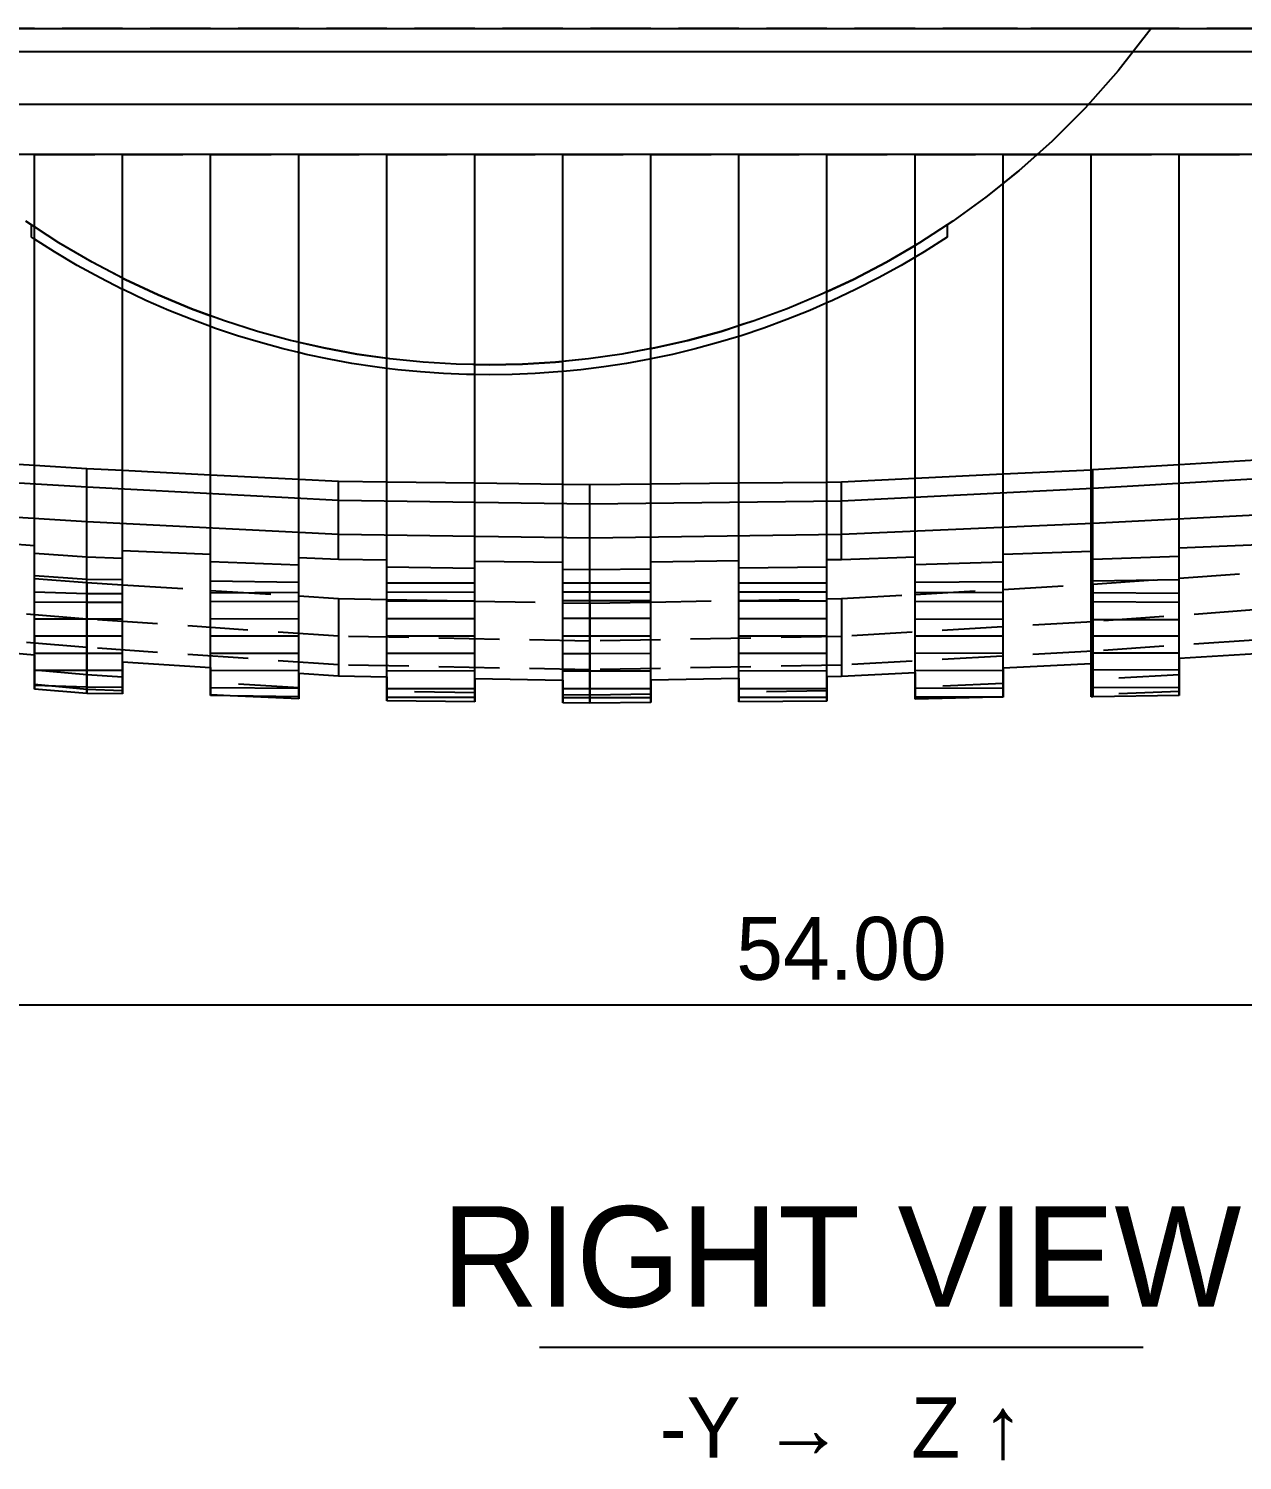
# Model space of a CAD drawing. Header units: millimetres. Extents: x 5 to 601, y 5 to 415.
# Drawn here: x 205.8 to 254, y 77.5 to 134.4 of the extents above; entities that cross this region are included whole.
import ezdxf
from ezdxf.enums import TextEntityAlignment as Align

# ---------------------------------------------------------------- set-up
doc = ezdxf.new("R2010")
doc.units = ezdxf.units.MM
doc.linetypes.add('HIDDEN', pattern=[3.6, 2.4, -1.2])
for name, color, linetype in [('DIM', 3, 'CONTINUOUS'), ('HIDDEN', 8, 'HIDDEN'), ('TEXT', 3, 'CONTINUOUS'), ('VISIBLE', 7, 'CONTINUOUS')]:
    doc.layers.add(name, color=color, linetype=linetype)

msp = doc.modelspace()

# ---------------------------------------------------------------- linework, layer by layer
at = {"layer": 'DIM'}
msp.add_line((184.085, 95.595), (292.085, 95.595), dxfattribs=at)
at = {"layer": 'HIDDEN'}
for p, q in [((206.009, 134.405), (202.509, 134.405)), ((206.009, 134.405), (202.509, 134.405)), ((206.009, 134.405), (202.509, 134.405)), ((206.009, 134.405), (202.509, 134.405)), ((209.509, 134.405), (206.009, 134.405)), ((209.509, 134.405), (206.009, 134.405)), ((209.509, 134.405), (206.009, 134.405)), ((209.509, 134.405), (206.009, 134.405)), ((213.009, 134.405), (209.509, 134.405)), ((213.009, 134.405), (209.509, 134.405)), ((213.009, 134.405), (209.509, 134.405)), ((213.009, 134.405), (209.509, 134.405)), ((216.509, 134.405), (213.009, 134.405)), ((216.509, 134.405), (213.009, 134.405)), ((216.509, 134.405), (213.009, 134.405)), ((216.509, 134.405), (213.009, 134.405)), ((220.009, 134.405), (216.509, 134.405)), ((220.009, 134.405), (216.509, 134.405)), ((220.009, 134.405), (216.509, 134.405)), ((220.009, 134.405), (216.509, 134.405)), ((223.509, 134.405), (220.009, 134.405)), ((223.509, 134.405), (220.009, 134.405)), ((223.509, 134.405), (220.009, 134.405)), ((223.509, 134.405), (220.009, 134.405)), ((227.009, 134.405), (223.509, 134.405)), ((227.009, 134.405), (223.509, 134.405)), ((227.009, 134.405), (223.509, 134.405)), ((227.009, 134.405), (223.509, 134.405)), ((230.509, 134.405), (227.009, 134.405)), ((230.509, 134.405), (227.009, 134.405)), ((230.509, 134.405), (227.009, 134.405)), ((230.509, 134.405), (227.009, 134.405)), ((234.009, 134.405), (230.509, 134.405)), ((234.009, 134.405), (230.509, 134.405)), ((234.009, 134.405), (230.509, 134.405)), ((234.009, 134.405), (230.509, 134.405)), ((237.509, 134.405), (234.009, 134.405)), ((237.509, 134.405), (234.009, 134.405)), ((237.509, 134.405), (234.009, 134.405)), ((237.509, 134.405), (234.009, 134.405)), ((241.009, 134.405), (237.509, 134.405)), ((241.009, 134.405), (237.509, 134.405)), ((241.009, 134.405), (237.509, 134.405)), ((241.009, 134.405), (237.509, 134.405)), ((244.509, 134.405), (241.009, 134.405)), ((244.509, 134.405), (241.009, 134.405)), ((244.509, 134.405), (241.009, 134.405)), ((244.509, 134.405), (241.009, 134.405)), ((245.085, 134.405), (244.509, 134.405)), ((245.085, 134.405), (244.509, 134.405)), ((245.085, 134.405), (244.509, 134.405)), ((245.085, 134.405), (244.509, 134.405)), ((248.009, 134.405), (245.085, 134.405)), ((248.009, 134.405), (245.085, 134.405)), ((248.009, 134.405), (245.085, 134.405)), ((248.009, 134.405), (245.085, 134.405)), ((251.509, 134.405), (248.009, 134.405)), ((250.403311, 134.405), (248.009, 134.405)), ((251.509, 134.405), (248.009, 134.405)), ((250.403311, 134.405), (248.009, 134.405)), ((250.403311, 134.405), (249.089, 132.725065)), ((250.403311, 134.405), (249.089, 132.725065)), ((251.509, 134.405), (250.403311, 134.405)), ((251.509, 134.405), (250.403311, 134.405)), ((251.509, 134.405), (250.403311, 134.405)), ((251.509, 134.405), (250.403311, 134.405)), ((255.009, 134.405), (251.509, 134.405)), ((255.009, 134.405), (251.509, 134.405)), ((255.009, 134.405), (251.509, 134.405)), ((255.009, 134.405), (251.509, 134.405)), ((255.009, 134.405), (251.509, 134.405)), ((255.009, 134.405), (251.509, 134.405)), ((249.089, 132.725065), (247.773, 131.245709)), ((249.089, 132.725065), (247.773, 131.245709)), ((247.773, 131.245709), (246.457, 129.931112)), ((247.773, 131.245709), (246.457, 129.931112)), ((246.457, 129.931112), (245.141, 128.755154)), ((246.457, 129.931112), (245.141, 128.755154)), ((202.509, 129.405), (206.009, 129.405)), ((202.509, 129.405), (206.009, 129.405)), ((206.009, 129.405), (209.509, 129.405)), ((206.009, 129.405), (209.509, 129.405)), ((206.009, 112.553063), (206.009, 129.405)), ((209.509, 129.405), (213.009, 129.405)), ((209.509, 129.405), (213.009, 129.405)), ((209.509, 112.294145), (209.509, 129.405)), ((213.009, 129.405), (216.509, 129.405)), ((213.009, 129.405), (216.509, 129.405)), ((213.009, 112.073785), (213.009, 129.405)), ((216.509, 129.405), (220.009, 129.405)), ((216.509, 129.405), (220.009, 129.405)), ((216.509, 111.853425), (216.509, 129.405)), ((220.009, 129.405), (223.509, 129.405)), ((220.009, 129.405), (223.509, 129.405)), ((220.009, 111.717529), (220.009, 129.405)), ((223.509, 129.405), (227.009, 129.405)), ((223.509, 129.405), (227.009, 129.405)), ((223.509, 111.650819), (223.509, 129.405)), ((227.009, 129.405), (230.509, 129.405)), ((227.009, 129.405), (230.509, 129.405)), ((227.009, 111.584109), (227.009, 129.405)), ((230.509, 129.405), (234.009, 129.405)), ((230.509, 129.405), (234.009, 129.405)), ((230.509, 111.608735), (230.509, 129.405)), ((234.009, 129.405), (237.509, 129.405)), ((234.009, 129.405), (237.509, 129.405)), ((234.009, 111.673905), (234.009, 129.405)), ((237.509, 129.405), (241.009, 129.405)), ((237.509, 129.405), (241.009, 129.405)), ((237.509, 111.739075), (237.509, 129.405)), ((241.009, 129.405), (244.509, 129.405)), ((241.009, 129.405), (244.509, 129.405)), ((241.009, 111.915298), (241.009, 129.405)), ((244.509, 129.405), (245.085, 129.405)), ((244.509, 129.405), (245.085, 129.405)), ((244.509, 112.113398), (244.509, 129.405)), ((245.085, 129.405), (248.009, 129.405)), ((245.085, 129.405), (248.009, 129.405)), ((245.141, 128.755154), (245.868234, 129.405)), ((245.141, 128.755154), (245.868234, 129.405)), ((245.868234, 129.405), (248.009, 129.405)), ((245.868234, 129.405), (248.009, 129.405)), ((248.009, 129.405), (251.509, 129.405)), ((248.009, 129.405), (251.509, 129.405)), ((248.009, 112.311498), (248.009, 129.405)), ((248.009, 113.63568), (248.009, 129.405)), ((248.009, 111.613243), (248.009, 129.405)), ((251.509, 129.405), (255.009, 129.405)), ((251.509, 129.405), (255.009, 129.405)), ((251.509, 112.562602), (251.509, 129.405)), ((251.509, 129.405), (255.009, 129.405)), ((251.509, 109.382115), (251.509, 129.405)), ((251.509, 113.771143), (251.509, 129.405)), ((251.509, 129.405), (255.009, 129.405)), ((245.141, 128.755154), (243.825, 127.698976)), ((245.141, 128.755154), (243.825, 127.698976)), ((244.509, 128.247932), (245.141, 128.755154)), ((244.509, 128.247932), (245.141, 128.755154)), ((244.509, 108.991508), (244.509, 128.247932)), ((244.509, 113.51962), (244.509, 128.247932)), ((243.825, 127.698976), (242.509, 126.748461)), ((243.825, 127.698976), (242.509, 126.748461)), ((206.977, 125.892751), (205.661, 126.748461)), ((205.661, 126.748461), (205.885, 126.602808)), ((205.661, 126.748461), (205.885, 126.602808)), ((206.977, 125.892751), (205.661, 126.748461)), ((205.885, 126.115559), (205.885, 126.602808)), ((205.885, 126.115559), (205.885, 126.602808)), ((205.885, 126.602808), (206.009, 126.522179)), ((205.885, 126.602808), (206.009, 126.522179)), ((206.977, 125.892751), (206.009, 126.522179)), ((206.009, 126.036459), (206.009, 126.522179)), ((206.977, 125.892751), (206.009, 126.522179)), ((206.009, 126.036459), (206.009, 126.522179)), ((242.509, 126.748461), (241.193, 125.892751)), ((242.509, 126.748461), (241.193, 125.892751)), ((242.285, 126.602808), (241.193, 125.892751)), ((242.285, 126.602808), (241.193, 125.892751)), ((242.285, 126.602808), (242.285, 126.115559)), ((242.285, 126.602808), (242.285, 126.115559)), ((206.009, 126.036459), (205.885, 126.115559)), ((206.009, 126.036459), (205.885, 126.115559)), ((206.009, 113.862534), (206.009, 126.036459)), ((206.009, 110.933076), (206.009, 126.036459)), ((206.795, 125.535067), (206.009, 126.036459)), ((206.795, 125.535067), (206.009, 126.036459)), ((208.293, 125.12331), (206.977, 125.892751)), ((208.293, 125.12331), (206.977, 125.892751)), ((208.293, 125.12331), (206.977, 125.892751)), ((208.293, 125.12331), (206.977, 125.892751)), ((241.193, 125.892751), (239.877, 125.12331)), ((241.193, 125.892751), (239.877, 125.12331)), ((239.877, 125.12331), (241.009, 125.785169)), ((239.877, 125.12331), (241.009, 125.785169)), ((241.193, 125.892751), (241.009, 125.785169)), ((241.193, 125.892751), (241.009, 125.785169)), ((241.009, 125.31794), (241.009, 125.785169)), ((241.009, 125.31794), (241.009, 125.785169)), ((242.285, 126.115559), (241.375, 125.535067)), ((242.285, 126.115559), (241.375, 125.535067)), ((207.705, 124.995215), (206.795, 125.535067)), ((207.705, 124.995215), (206.795, 125.535067)), ((241.009, 125.31794), (240.465, 124.995215)), ((241.009, 125.31794), (240.465, 124.995215)), ((241.375, 125.535067), (241.009, 125.31794)), ((241.375, 125.535067), (241.009, 125.31794)), ((241.009, 111.635643), (241.009, 125.31794)), ((241.009, 113.40356), (241.009, 125.31794)), ((208.615, 124.493744), (207.705, 124.995215)), ((208.615, 124.493744), (207.705, 124.995215)), ((209.609, 124.43332), (208.293, 125.12331)), ((209.609, 124.43332), (208.293, 125.12331)), ((209.509, 124.485751), (208.293, 125.12331)), ((209.509, 124.485751), (208.293, 125.12331)), ((239.877, 125.12331), (238.561, 124.43332)), ((239.877, 125.12331), (238.561, 124.43332)), ((238.561, 124.43332), (239.877, 125.12331)), ((238.561, 124.43332), (239.877, 125.12331)), ((240.465, 124.995215), (239.555, 124.493744)), ((240.465, 124.995215), (239.555, 124.493744)), ((209.509, 124.036883), (208.615, 124.493744)), ((209.509, 124.036883), (208.615, 124.493744)), ((209.509, 124.485751), (209.609, 124.43332)), ((209.509, 124.485751), (209.609, 124.43332)), ((209.509, 124.036883), (209.509, 124.485751)), ((209.509, 124.036883), (209.509, 124.485751)), ((210.925, 123.817266), (209.609, 124.43332)), ((210.925, 123.817266), (209.609, 124.43332)), ((209.609, 124.43332), (210.925, 123.817266)), ((209.609, 124.43332), (210.925, 123.817266)), ((238.561, 124.43332), (237.245, 123.817266)), ((238.561, 124.43332), (237.245, 123.817266)), ((237.509, 123.940851), (238.561, 124.43332)), ((237.509, 123.940851), (238.561, 124.43332)), ((239.555, 124.493744), (238.645, 124.028706)), ((239.555, 124.493744), (238.645, 124.028706)), ((209.525, 124.028706), (209.509, 124.036883)), ((209.509, 109.238196), (209.509, 124.036883)), ((209.509, 113.662538), (209.509, 124.036883)), ((209.525, 124.028706), (209.509, 124.036883)), ((210.435, 123.598408), (209.525, 124.028706)), ((210.435, 123.598408), (209.525, 124.028706)), ((211.345, 123.201377), (210.435, 123.598408)), ((211.345, 123.201377), (210.435, 123.598408)), ((212.241, 123.27065), (210.925, 123.817266)), ((212.241, 123.27065), (210.925, 123.817266)), ((210.925, 123.817266), (212.241, 123.27065)), ((210.925, 123.817266), (212.241, 123.27065)), ((237.245, 123.817266), (235.929, 123.27065)), ((237.245, 123.817266), (235.929, 123.27065)), ((237.245, 123.817266), (235.929, 123.27065)), ((237.245, 123.817266), (235.929, 123.27065)), ((237.509, 123.940851), (237.245, 123.817266)), ((237.509, 123.940851), (237.245, 123.817266)), ((237.509, 123.499805), (237.509, 123.940851)), ((237.509, 123.499805), (237.509, 123.940851)), ((237.735, 123.598408), (237.509, 123.499805)), ((237.735, 123.598408), (237.509, 123.499805)), ((238.645, 124.028706), (237.735, 123.598408)), ((238.645, 124.028706), (237.735, 123.598408)), ((212.255, 122.836327), (211.345, 123.201377)), ((212.255, 122.836327), (211.345, 123.201377)), ((213.557, 122.789779), (212.241, 123.27065)), ((213.557, 122.789779), (212.241, 123.27065)), ((212.241, 123.27065), (213.009, 122.99002)), ((212.241, 123.27065), (213.009, 122.99002)), ((213.557, 122.789779), (213.009, 122.99002)), ((213.009, 122.559423), (213.009, 122.99002)), ((213.009, 122.559423), (213.009, 122.99002)), ((213.557, 122.789779), (213.009, 122.99002)), ((235.929, 123.27065), (234.613, 122.789779)), ((235.929, 123.27065), (234.613, 122.789779)), ((235.929, 123.27065), (234.613, 122.789779)), ((235.929, 123.27065), (234.613, 122.789779)), ((236.825, 123.201377), (235.915, 122.836327)), ((236.825, 123.201377), (235.915, 122.836327)), ((237.509, 123.499805), (236.825, 123.201377)), ((237.509, 123.499805), (236.825, 123.201377)), ((237.509, 108.657573), (237.509, 123.499805)), ((237.509, 113.299427), (237.509, 123.499805)), ((213.009, 122.559423), (212.255, 122.836327)), ((213.009, 122.559423), (212.255, 122.836327)), ((213.009, 113.520158), (213.009, 122.559423)), ((213.009, 110.935924), (213.009, 122.559423)), ((213.165, 122.502133), (213.009, 122.559423)), ((213.165, 122.502133), (213.009, 122.559423)), ((214.075, 122.197811), (213.165, 122.502133)), ((214.075, 122.197811), (213.165, 122.502133)), ((214.873, 122.371622), (213.557, 122.789779)), ((214.873, 122.371622), (213.557, 122.789779)), ((214.873, 122.371622), (213.557, 122.789779)), ((214.873, 122.371622), (213.557, 122.789779)), ((216.189, 122.013691), (214.873, 122.371622)), ((216.189, 122.013691), (214.873, 122.371622)), ((216.189, 122.013691), (214.873, 122.371622)), ((216.189, 122.013691), (214.873, 122.371622)), ((233.297, 122.371622), (231.981, 122.013691)), ((233.297, 122.371622), (231.981, 122.013691)), ((231.981, 122.013691), (233.297, 122.371622)), ((231.981, 122.013691), (233.297, 122.371622)), ((234.613, 122.789779), (233.297, 122.371622)), ((234.613, 122.789779), (233.297, 122.371622)), ((233.297, 122.371622), (234.009, 122.597859)), ((233.297, 122.371622), (234.009, 122.597859)), ((234.613, 122.789779), (234.009, 122.597859)), ((234.613, 122.789779), (234.009, 122.597859)), ((234.009, 122.171793), (234.009, 122.597859)), ((234.009, 122.171793), (234.009, 122.597859)), ((235.005, 122.502133), (234.095, 122.197811)), ((235.005, 122.502133), (234.095, 122.197811)), ((235.915, 122.836327), (235.005, 122.502133)), ((235.915, 122.836327), (235.005, 122.502133)), ((214.985, 121.922502), (214.075, 122.197811)), ((214.985, 121.922502), (214.075, 122.197811)), ((215.895, 121.675456), (214.985, 121.922502)), ((215.895, 121.675456), (214.985, 121.922502)), ((217.505, 121.71396), (216.189, 122.013691)), ((217.505, 121.71396), (216.189, 122.013691)), ((216.509, 121.940808), (216.189, 122.013691)), ((216.509, 121.940808), (216.189, 122.013691)), ((216.509, 121.940808), (217.505, 121.71396)), ((216.509, 121.940808), (217.505, 121.71396)), ((216.509, 121.527398), (216.509, 121.940808)), ((216.509, 121.527398), (216.509, 121.940808)), ((231.981, 122.013691), (230.665, 121.71396)), ((231.981, 122.013691), (230.665, 121.71396)), ((230.665, 121.71396), (231.981, 122.013691)), ((230.665, 121.71396), (231.981, 122.013691)), ((233.185, 121.922502), (232.275, 121.675456)), ((233.185, 121.922502), (232.275, 121.675456)), ((234.009, 122.171793), (233.185, 121.922502)), ((234.009, 122.171793), (233.185, 121.922502)), ((234.095, 122.197811), (234.009, 122.171793)), ((234.095, 122.197811), (234.009, 122.171793)), ((234.009, 113.25584), (234.009, 122.171793)), ((234.009, 110.944337), (234.009, 122.171793)), ((216.509, 121.527398), (215.895, 121.675456)), ((216.509, 121.527398), (215.895, 121.675456)), ((216.805, 121.456021), (216.509, 121.527398)), ((216.509, 108.778062), (216.509, 121.527398)), ((216.509, 113.377778), (216.509, 121.527398)), ((216.805, 121.456021), (216.509, 121.527398)), ((217.715, 121.263638), (216.805, 121.456021)), ((217.715, 121.263638), (216.805, 121.456021)), ((218.821, 121.470802), (217.505, 121.71396)), ((218.821, 121.470802), (217.505, 121.71396)), ((217.505, 121.71396), (218.821, 121.470802)), ((217.505, 121.71396), (218.821, 121.470802)), ((218.625, 121.097825), (217.715, 121.263638)), ((218.625, 121.097825), (217.715, 121.263638)), ((220.137, 121.282943), (218.821, 121.470802)), ((220.137, 121.282943), (218.821, 121.470802)), ((218.821, 121.470802), (220.009, 121.301215)), ((218.821, 121.470802), (220.009, 121.301215)), ((220.137, 121.282943), (220.009, 121.301215)), ((220.009, 120.898896), (220.009, 121.301215)), ((220.009, 120.898896), (220.009, 121.301215)), ((220.137, 121.282943), (220.009, 121.301215)), ((221.453, 121.149423), (220.137, 121.282943)), ((221.453, 121.149423), (220.137, 121.282943)), ((221.453, 121.149423), (220.137, 121.282943)), ((221.453, 121.149423), (220.137, 121.282943)), ((228.033, 121.282943), (226.717, 121.149423)), ((228.033, 121.282943), (226.717, 121.149423)), ((228.033, 121.282943), (227.009, 121.179049)), ((228.033, 121.282943), (227.009, 121.179049)), ((229.349, 121.470802), (228.033, 121.282943)), ((229.349, 121.470802), (228.033, 121.282943)), ((229.349, 121.470802), (228.033, 121.282943)), ((229.349, 121.470802), (228.033, 121.282943)), ((230.665, 121.71396), (229.349, 121.470802)), ((230.665, 121.71396), (229.349, 121.470802)), ((230.509, 121.685136), (229.349, 121.470802)), ((230.509, 121.685136), (229.349, 121.470802)), ((230.455, 121.263638), (229.545, 121.097825)), ((230.455, 121.263638), (229.545, 121.097825)), ((230.509, 121.275054), (230.455, 121.263638)), ((230.509, 121.275054), (230.455, 121.263638)), ((230.509, 121.685136), (230.665, 121.71396)), ((230.509, 121.685136), (230.665, 121.71396)), ((230.509, 121.275054), (230.509, 121.685136)), ((230.509, 121.275054), (230.509, 121.685136)), ((231.365, 121.456021), (230.509, 121.275054)), ((231.365, 121.456021), (230.509, 121.275054)), ((230.509, 108.525179), (230.509, 121.275054)), ((230.509, 113.212254), (230.509, 121.275054)), ((232.275, 121.675456), (231.365, 121.456021)), ((232.275, 121.675456), (231.365, 121.456021)), ((219.535, 120.958179), (218.625, 121.097825)), ((219.535, 120.958179), (218.625, 121.097825)), ((220.009, 120.898896), (219.535, 120.958179)), ((220.009, 120.898896), (219.535, 120.958179)), ((220.009, 111.996078), (220.009, 120.898896)), ((220.009, 113.288347), (220.009, 120.898896)), ((220.445, 120.844366), (220.009, 120.898896)), ((220.445, 120.844366), (220.009, 120.898896)), ((221.355, 120.756117), (220.445, 120.844366)), ((221.355, 120.756117), (220.445, 120.844366)), ((222.265, 120.693226), (221.355, 120.756117)), ((222.265, 120.693226), (221.355, 120.756117)), ((222.769, 121.069573), (221.453, 121.149423)), ((222.769, 121.069573), (221.453, 121.149423)), ((222.769, 121.069573), (221.453, 121.149423)), ((222.769, 121.069573), (221.453, 121.149423)), ((223.175, 120.655549), (222.265, 120.693226)), ((223.175, 120.655549), (222.265, 120.693226)), ((224.085, 121.043), (222.769, 121.069573)), ((224.085, 121.043), (222.769, 121.069573)), ((223.509, 121.054631), (222.769, 121.069573)), ((223.509, 121.054631), (222.769, 121.069573)), ((223.509, 121.054631), (224.085, 121.043)), ((223.509, 121.054631), (224.085, 121.043)), ((223.509, 120.650943), (223.509, 121.054631)), ((223.509, 120.650943), (223.509, 121.054631)), ((225.401, 121.069573), (224.085, 121.043)), ((225.401, 121.069573), (224.085, 121.043)), ((224.085, 121.043), (225.401, 121.069573)), ((224.085, 121.043), (225.401, 121.069573)), ((225.905, 120.693226), (224.995, 120.655549)), ((225.905, 120.693226), (224.995, 120.655549)), ((226.717, 121.149423), (225.401, 121.069573)), ((226.717, 121.149423), (225.401, 121.069573)), ((225.401, 121.069573), (226.717, 121.149423)), ((225.401, 121.069573), (226.717, 121.149423)), ((226.815, 120.756117), (225.905, 120.693226)), ((226.815, 120.756117), (225.905, 120.693226)), ((226.717, 121.149423), (227.009, 121.179049)), ((226.717, 121.149423), (227.009, 121.179049)), ((227.009, 120.77493), (226.815, 120.756117)), ((227.009, 120.77493), (226.815, 120.756117)), ((227.009, 120.77493), (227.009, 121.179049)), ((227.009, 120.77493), (227.009, 121.179049)), ((227.725, 120.844366), (227.009, 120.77493)), ((227.725, 120.844366), (227.009, 120.77493)), ((227.009, 113.196227), (227.009, 120.77493)), ((227.009, 112.007278), (227.009, 120.77493)), ((228.635, 120.958179), (227.725, 120.844366)), ((228.635, 120.958179), (227.725, 120.844366)), ((229.545, 121.097825), (228.635, 120.958179)), ((229.545, 121.097825), (228.635, 120.958179)), ((223.509, 120.650943), (223.175, 120.655549)), ((223.509, 120.650943), (223.175, 120.655549)), ((224.085, 120.643), (223.509, 120.650943)), ((223.509, 108.568626), (223.509, 120.650943)), ((223.509, 113.242287), (223.509, 120.650943)), ((224.085, 120.643), (223.509, 120.650943)), ((224.995, 120.655549), (224.085, 120.643)), ((224.995, 120.655549), (224.085, 120.643)), ((202.509, 112.83843), (206.009, 112.553063)), ((251.509, 112.562602), (255.009, 112.814882)), ((206.009, 112.553063), (208.085, 112.3838)), ((208.085, 112.3838), (209.509, 112.294145)), ((208.085, 112.3838), (208.085, 110.933)), ((209.509, 112.294145), (213.009, 112.073785)), ((244.509, 112.113398), (248.009, 112.311498)), ((248.009, 112.311498), (248.085, 112.3158)), ((248.085, 112.3158), (251.509, 112.562602)), ((248.085, 112.3158), (248.085, 110.829)), ((213.009, 112.073785), (216.509, 111.853425)), ((216.509, 111.853425), (218.085, 111.7542)), ((218.085, 111.7542), (220.009, 111.717529)), ((218.085, 111.7542), (218.085, 110.253)), ((220.009, 111.717529), (223.509, 111.650819)), ((223.509, 111.650819), (227.009, 111.584109)), ((227.009, 111.584109), (228.085, 111.5636)), ((228.085, 111.5636), (230.509, 111.608735)), ((228.085, 111.5636), (228.085, 110.057)), ((230.509, 111.608735), (234.009, 111.673905)), ((234.009, 111.673905), (237.509, 111.739075)), ((237.509, 111.739075), (238.085, 111.7498)), ((238.085, 111.7498), (241.009, 111.915298)), ((238.085, 111.7498), (238.085, 110.245)), ((241.009, 111.915298), (244.509, 112.113398)), ((258.085, 111.557), (248.085, 110.829)), ((208.085, 110.933), (202.085, 111.433)), ((218.085, 110.253), (208.085, 110.933)), ((208.085, 110.933), (208.085, 109.805)), ((248.085, 110.829), (238.085, 110.245)), ((241.009, 108.882942), (241.009, 110.928813)), ((248.009, 109.167512), (248.009, 110.909213)), ((248.085, 110.829), (248.085, 109.661)), ((208.085, 109.805), (202.085, 110.307)), ((206.009, 109.512389), (206.009, 110.255)), ((213.009, 109.008129), (213.009, 110.254015)), ((228.085, 110.057), (218.085, 110.253)), ((218.085, 110.253), (218.085, 109.113)), ((220.009, 108.869922), (220.009, 110.253385)), ((227.009, 108.858722), (227.009, 110.254785)), ((238.085, 110.245), (228.085, 110.057)), ((228.085, 110.057), (228.085, 108.917)), ((234.009, 108.866478), (234.009, 110.25263)), ((238.085, 110.245), (238.085, 109.107)), ((258.085, 110.339), (248.085, 109.661)), ((206.009, 109.512389), (206.009, 108.902608)), ((218.085, 109.113), (208.085, 109.805)), ((208.085, 109.805), (208.085, 108.713)), ((248.085, 109.661), (238.085, 109.107)), ((248.085, 109.661), (248.085, 108.531)), ((251.509, 109.382115), (251.509, 108.713842)), ((208.085, 108.713), (206.009, 108.902608)), ((206.009, 108.902608), (206.009, 108.33422)), ((209.509, 108.625851), (208.085, 108.713)), ((208.085, 108.713), (208.085, 108.137)), ((209.509, 109.238196), (209.509, 108.625851)), ((213.009, 109.008129), (213.009, 108.411651)), ((216.509, 108.778062), (216.509, 108.197451)), ((228.085, 108.917), (218.085, 109.113)), ((218.085, 109.113), (218.085, 108.674467)), ((238.085, 109.107), (228.085, 108.917)), ((228.085, 108.917), (228.085, 107.907)), ((238.085, 109.107), (238.085, 108.668467)), ((241.009, 108.815505), (241.009, 108.222486)), ((244.509, 108.991508), (244.509, 108.375086)), ((248.009, 109.167512), (248.009, 108.527686)), ((251.509, 108.713842), (248.085, 108.531)), ((251.509, 108.713842), (251.509, 108.055634)), ((208.085, 108.137), (206.009, 108.33422)), ((206.009, 108.33422), (206.009, 108.142928)), ((209.509, 108.074914), (208.085, 108.137)), ((208.085, 108.137), (208.085, 107.981)), ((209.509, 108.625851), (209.509, 108.074914)), ((216.509, 108.197451), (213.009, 108.411651)), ((213.009, 108.411651), (213.009, 107.922314)), ((216.509, 108.197451), (216.509, 107.769714)), ((220.009, 108.636923), (220.009, 108.063674)), ((223.509, 108.568626), (223.509, 107.995774)), ((227.009, 108.50033), (227.009, 107.927874)), ((230.509, 108.525179), (230.509, 107.952571)), ((234.009, 108.591376), (234.009, 108.018371)), ((237.509, 108.657573), (237.509, 108.084171)), ((244.509, 108.375086), (241.009, 108.222486)), ((241.009, 108.222486), (241.009, 107.7541)), ((244.509, 108.375086), (244.509, 107.8416)), ((248.085, 108.531), (248.009, 108.527686)), ((248.009, 108.527686), (248.009, 107.9291)), ((248.085, 108.531), (248.085, 107.931)), ((209.509, 108.074914), (209.509, 107.957931)), ((213.778431, 107.888766), (213.009, 107.922314)), ((213.009, 107.922314), (213.009, 107.901231)), ((223.509, 107.995774), (220.009, 108.063674)), ((220.009, 108.063674), (220.009, 107.680606)), ((223.509, 107.995774), (223.509, 107.643506)), ((228.085, 107.907), (227.009, 107.927874)), ((227.009, 107.927874), (227.009, 107.606406)), ((230.509, 107.952571), (228.085, 107.907)), ((228.085, 107.907), (228.085, 107.595)), ((230.509, 107.952571), (230.509, 107.615846)), ((237.509, 108.084171), (234.009, 108.018371)), ((234.009, 108.018371), (234.009, 107.645946)), ((237.509, 108.084171), (237.509, 107.676046)), ((244.509, 107.8416), (244.231789, 107.83467)), ((244.509, 107.8416), (244.509, 107.835557)), ((248.085, 107.931), (248.009, 107.9291)), ((248.009, 107.9291), (248.009, 107.846757)), ((251.509, 108.055634), (248.085, 107.931)), ((248.085, 107.931), (248.085, 107.847)), ((251.509, 108.055634), (251.509, 107.896306))]:
    msp.add_line(p, q, dxfattribs=at)
at = {"layer": 'TEXT'}
msp.add_line((226.085, 81.995), (250.085, 81.995), dxfattribs=at)
at = {"layer": 'VISIBLE'}
for p, q in [((196.51209, 134.405), (272.759, 134.405)), ((277.211, 133.489), (195.959, 133.489)), ((277.885, 131.389), (195.285, 131.389)), ((278.085, 129.405), (195.085, 129.405)), ((206.009, 117.04875), (206.009, 129.405)), ((209.509, 116.8478), (209.509, 129.405)), ((213.009, 116.6728), (213.009, 129.405)), ((216.509, 116.4978), (216.509, 129.405)), ((220.009, 116.392449), (220.009, 129.405)), ((223.509, 116.344149), (223.509, 129.405)), ((227.009, 116.295849), (227.009, 129.405)), ((230.509, 116.306694), (230.509, 129.405)), ((234.009, 116.343794), (234.009, 129.405)), ((237.509, 116.380894), (237.509, 129.405)), ((241.009, 116.529984), (241.009, 129.405)), ((244.509, 116.701134), (244.509, 129.405)), ((248.009, 116.872284), (248.009, 129.405)), ((251.509, 117.083837), (251.509, 129.405)), ((202.509, 117.2675), (206.009, 117.04875)), ((251.509, 117.083837), (255.009, 117.296287)), ((206.009, 117.04875), (208.085, 116.919)), ((208.085, 116.919), (209.509, 116.8478)), ((208.085, 116.173), (208.085, 116.919)), ((209.509, 116.8478), (213.009, 116.6728)), ((241.009, 116.529984), (244.509, 116.701134)), ((244.509, 116.701134), (248.009, 116.872284)), ((248.009, 116.872284), (248.085, 116.876)), ((248.085, 116.876), (251.509, 117.083837)), ((248.085, 116.121), (248.085, 116.876)), ((258.085, 116.719), (248.085, 116.121)), ((208.085, 116.173), (202.085, 116.543)), ((218.085, 115.653), (208.085, 116.173)), ((208.085, 114.803), (208.085, 116.173)), ((213.009, 116.6728), (216.509, 116.4978)), ((216.509, 116.4978), (218.085, 116.419)), ((218.085, 116.419), (220.009, 116.392449)), ((218.085, 115.653), (218.085, 116.419)), ((220.009, 116.392449), (223.509, 116.344149)), ((223.509, 116.344149), (227.009, 116.295849)), ((227.009, 116.295849), (228.085, 116.281)), ((228.085, 116.281), (230.509, 116.306694)), ((228.085, 115.507), (228.085, 116.281)), ((230.509, 116.306694), (234.009, 116.343794)), ((234.009, 116.343794), (237.509, 116.380894)), ((237.509, 116.380894), (238.085, 116.387)), ((238.085, 116.387), (241.009, 116.529984)), ((238.085, 115.625), (238.085, 116.387)), ((248.085, 116.121), (238.085, 115.625)), ((248.085, 114.733), (248.085, 116.121)), ((228.085, 115.507), (218.085, 115.653)), ((218.085, 114.295), (218.085, 115.653)), ((238.085, 115.625), (228.085, 115.507)), ((238.085, 114.291), (238.085, 115.625)), ((208.085, 114.803), (202.085, 115.163)), ((228.085, 114.145), (228.085, 115.507)), ((258.085, 115.247), (248.085, 114.733)), ((218.085, 114.295), (208.085, 114.803)), ((208.085, 113.391), (208.085, 114.803)), ((248.085, 114.733), (238.085, 114.291)), ((248.085, 113.305), (248.085, 114.733)), ((204.959, 113.934389), (206.009, 113.862534)), ((206.009, 113.538396), (206.009, 113.862534)), ((228.085, 114.145), (218.085, 114.295)), ((218.085, 113.313667), (218.085, 114.295)), ((238.085, 114.291), (228.085, 114.145)), ((228.085, 112.889), (228.085, 114.145)), ((238.085, 113.3066), (238.085, 114.291)), ((251.509, 113.771143), (255.009, 113.907036)), ((208.085, 113.391), (206.009, 113.538396)), ((206.009, 112.656936), (206.009, 113.538396)), ((209.509, 113.337458), (208.085, 113.391)), ((208.085, 112.513), (208.085, 113.391)), ((209.509, 113.337458), (209.509, 113.662538)), ((209.509, 113.662538), (213.009, 113.520158)), ((209.509, 112.49164), (209.509, 113.337458)), ((213.009, 113.205858), (213.009, 113.520158)), ((216.509, 113.074258), (216.509, 113.377778)), ((216.509, 113.377778), (218.085, 113.313667)), ((218.085, 113.313667), (220.009, 113.288347)), ((220.009, 112.990758), (220.009, 113.288347)), ((237.509, 113.299427), (238.085, 113.3066)), ((237.509, 113.000203), (237.509, 113.299427)), ((238.085, 113.3066), (241.009, 113.40356)), ((241.009, 113.094135), (241.009, 113.40356)), ((244.509, 113.51962), (248.009, 113.63568)), ((244.509, 113.198435), (244.509, 113.51962)), ((248.009, 113.302735), (248.009, 113.63568)), ((248.085, 113.305), (248.009, 113.302735)), ((248.009, 112.438407), (248.009, 113.302735)), ((251.509, 113.42484), (248.085, 113.305)), ((248.085, 112.439), (248.085, 113.305)), ((251.509, 113.42484), (251.509, 113.771143)), ((251.509, 112.492414), (251.509, 113.42484)), ((216.509, 113.074258), (213.009, 113.205858)), ((213.009, 112.43914), (213.009, 113.205858)), ((216.509, 112.38664), (216.509, 113.074258)), ((223.509, 112.946658), (220.009, 112.990758)), ((220.009, 112.363), (220.009, 112.990758)), ((223.509, 112.946658), (223.509, 113.242287)), ((223.509, 113.242287), (227.009, 113.196227)), ((223.509, 112.363), (223.509, 112.946658)), ((227.009, 112.902558), (227.009, 113.196227)), ((228.085, 112.889), (227.009, 112.902558)), ((227.009, 112.363), (227.009, 112.902558)), ((230.509, 112.917603), (228.085, 112.889)), ((228.085, 112.363), (228.085, 112.889)), ((230.509, 113.212254), (234.009, 113.25584)), ((230.509, 112.917603), (230.509, 113.212254)), ((230.509, 112.362515), (230.509, 112.917603)), ((234.009, 112.958903), (234.009, 113.25584)), ((237.509, 113.000203), (234.009, 112.958903)), ((234.009, 112.361815), (234.009, 112.958903)), ((237.509, 112.361115), (237.509, 113.000203)), ((244.509, 113.198435), (241.009, 113.094135)), ((241.009, 112.383807), (241.009, 113.094135)), ((244.509, 112.411107), (244.509, 113.198435)), ((206.009, 112.006968), (206.009, 112.656936)), ((208.085, 112.513), (206.009, 112.656936)), ((209.509, 112.49164), (208.085, 112.513)), ((208.085, 111.935), (208.085, 112.513)), ((209.509, 111.943259), (209.509, 112.49164)), ((213.009, 111.963559), (213.009, 112.43914)), ((216.509, 112.38664), (213.009, 112.43914)), ((216.509, 111.983859), (216.509, 112.38664)), ((220.009, 111.996078), (220.009, 112.363)), ((223.509, 112.363), (220.009, 112.363)), ((223.509, 112.001678), (223.509, 112.363)), ((227.009, 112.007278), (227.009, 112.363)), ((228.085, 112.363), (227.009, 112.363)), ((230.509, 112.362515), (228.085, 112.363)), ((228.085, 112.009), (228.085, 112.363)), ((230.509, 112.007061), (230.509, 112.362515)), ((234.009, 112.004261), (234.009, 112.361815)), ((237.509, 112.361115), (234.009, 112.361815)), ((237.509, 112.001461), (237.509, 112.361115)), ((244.509, 112.411107), (241.009, 112.383807)), ((241.009, 111.992228), (241.009, 112.383807)), ((244.509, 111.981728), (244.509, 112.411107)), ((248.085, 112.439), (248.009, 112.438407)), ((248.009, 111.971228), (248.009, 112.438407)), ((251.509, 112.492414), (248.085, 112.439)), ((248.085, 111.971), (248.085, 112.439)), ((251.509, 111.956619), (251.509, 112.492414)), ((206.009, 111.6083), (206.009, 112.006968)), ((208.085, 111.935), (206.009, 112.006968)), ((206.009, 110.933076), (206.009, 111.6083)), ((208.085, 111.591), (206.009, 111.6083)), ((209.509, 111.943259), (208.085, 111.935)), ((208.085, 111.591), (208.085, 111.935)), ((209.509, 111.598405), (208.085, 111.591)), ((208.085, 110.931), (208.085, 111.591)), ((209.509, 111.598405), (209.509, 111.943259)), ((209.509, 110.932424), (209.509, 111.598405)), ((216.509, 111.983859), (213.009, 111.963559)), ((213.009, 111.616605), (213.009, 111.963559)), ((216.509, 111.634805), (213.009, 111.616605)), ((213.009, 110.935924), (213.009, 111.616605)), ((216.509, 111.634805), (216.509, 111.983859)), ((216.509, 110.939424), (216.509, 111.634805)), ((223.509, 112.001678), (220.009, 111.996078)), ((220.009, 111.645694), (220.009, 111.996078)), ((220.009, 111.645694), (220.009, 111.996078)), ((223.509, 111.650594), (220.009, 111.645694)), ((220.009, 110.943694), (220.009, 111.645694)), ((223.509, 111.650594), (223.509, 112.001678)), ((223.509, 110.948594), (223.509, 111.650594)), ((228.085, 112.009), (227.009, 112.007278)), ((227.009, 111.655494), (227.009, 112.007278)), ((227.009, 111.655494), (227.009, 112.007278)), ((228.085, 111.657), (227.009, 111.655494)), ((227.009, 110.953494), (227.009, 111.655494)), ((228.085, 111.657), (228.085, 112.009)), ((230.509, 112.007061), (228.085, 112.009)), ((228.085, 110.955), (228.085, 111.657)), ((230.509, 111.654091), (228.085, 111.657)), ((230.509, 111.654091), (230.509, 112.007061)), ((230.509, 110.950637), (230.509, 111.654091)), ((234.009, 111.649891), (234.009, 112.004261)), ((237.509, 112.001461), (234.009, 112.004261)), ((234.009, 110.944337), (234.009, 111.649891)), ((237.509, 111.645691), (234.009, 111.649891)), ((237.509, 111.645691), (237.509, 112.001461)), ((237.509, 110.938037), (237.509, 111.645691)), ((241.009, 111.635643), (241.009, 111.992228)), ((244.509, 111.981728), (241.009, 111.992228)), ((241.009, 110.928813), (241.009, 111.635643)), ((241.009, 110.928813), (241.009, 111.635643)), ((244.509, 111.624443), (241.009, 111.635643)), ((244.509, 111.624443), (244.509, 111.981728)), ((244.509, 110.919013), (244.509, 111.624443)), ((248.009, 111.613243), (248.009, 111.971228)), ((248.085, 111.971), (248.009, 111.971228)), ((248.009, 110.909213), (248.009, 111.613243)), ((248.009, 110.909213), (248.009, 111.613243)), ((248.085, 111.613), (248.009, 111.613243)), ((248.085, 111.613), (248.085, 111.971)), ((251.509, 111.956619), (248.085, 111.971)), ((248.085, 110.909), (248.085, 111.613)), ((251.509, 111.59588), (248.085, 111.613)), ((251.509, 111.59588), (251.509, 111.956619)), ((251.509, 110.90763), (251.509, 111.59588)), ((206.009, 110.255), (206.009, 110.933076)), ((206.009, 110.255), (206.009, 110.933076)), ((208.085, 110.931), (206.009, 110.933076)), ((209.509, 110.932424), (208.085, 110.931)), ((208.085, 110.255), (208.085, 110.931)), ((209.509, 110.254715), (209.509, 110.932424)), ((216.509, 110.939424), (213.009, 110.935924)), ((213.009, 110.254015), (213.009, 110.935924)), ((213.009, 110.254015), (213.009, 110.935924)), ((216.509, 110.253315), (216.509, 110.939424)), ((223.509, 110.948594), (220.009, 110.943694)), ((220.009, 110.253385), (220.009, 110.943694)), ((220.009, 110.253385), (220.009, 110.943694)), ((223.509, 110.254085), (223.509, 110.948594)), ((228.085, 110.955), (227.009, 110.953494)), ((227.009, 110.254785), (227.009, 110.953494)), ((227.009, 110.254785), (227.009, 110.953494)), ((228.085, 110.255), (228.085, 110.955)), ((230.509, 110.950637), (228.085, 110.955)), ((230.509, 110.25403), (230.509, 110.950637)), ((234.009, 110.25263), (234.009, 110.944337)), ((234.009, 110.25263), (234.009, 110.944337)), ((237.509, 110.938037), (234.009, 110.944337)), ((237.509, 110.25123), (237.509, 110.938037)), ((241.009, 110.250415), (241.009, 110.928813)), ((244.509, 110.919013), (241.009, 110.928813)), ((244.509, 110.249715), (244.509, 110.919013)), ((248.009, 110.249015), (248.009, 110.909213)), ((248.085, 110.909), (248.009, 110.909213)), ((248.085, 110.249), (248.085, 110.909)), ((251.509, 110.90763), (248.085, 110.909)), ((251.509, 110.25037), (251.509, 110.90763)), ((206.009, 110.255), (206.009, 109.561)), ((208.085, 110.255), (206.009, 110.255)), ((208.085, 109.561), (208.085, 110.255)), ((209.509, 110.254715), (208.085, 110.255)), ((209.509, 109.56157), (209.509, 110.254715)), ((213.009, 109.56297), (213.009, 110.254015)), ((216.509, 110.253315), (213.009, 110.254015)), ((216.509, 109.56437), (216.509, 110.253315)), ((223.509, 110.254085), (220.009, 110.253385)), ((220.009, 109.563461), (220.009, 110.253385)), ((223.509, 109.560661), (223.509, 110.254085)), ((228.085, 110.255), (227.009, 110.254785)), ((227.009, 109.557861), (227.009, 110.254785)), ((228.085, 109.557), (228.085, 110.255)), ((230.509, 110.25403), (228.085, 110.255)), ((230.509, 109.560394), (230.509, 110.25403)), ((234.009, 109.565294), (234.009, 110.25263)), ((237.509, 110.25123), (234.009, 110.25263)), ((237.509, 109.570194), (237.509, 110.25123)), ((241.009, 109.571585), (241.009, 110.250415)), ((244.509, 110.249715), (241.009, 110.250415)), ((244.509, 109.572285), (244.509, 110.249715)), ((248.009, 109.572985), (248.009, 110.249015)), ((248.085, 110.249), (248.009, 110.249015)), ((251.509, 110.25037), (248.085, 110.249)), ((248.085, 109.573), (248.085, 110.249)), ((251.509, 109.572315), (251.509, 110.25037)), ((204.959, 109.603727), (206.009, 109.512389)), ((206.009, 108.895076), (206.009, 109.561)), ((208.085, 109.561), (206.009, 109.561)), ((209.509, 109.56157), (208.085, 109.561)), ((208.085, 108.893), (208.085, 109.561)), ((209.509, 108.890152), (209.509, 109.56157)), ((216.509, 109.56437), (213.009, 109.56297)), ((213.009, 108.883152), (213.009, 109.56297)), ((216.509, 108.876152), (216.509, 109.56437)), ((220.009, 108.869922), (220.009, 109.563461)), ((223.509, 109.560661), (220.009, 109.563461)), ((223.509, 108.864322), (223.509, 109.560661)), ((227.009, 108.858722), (227.009, 109.557861)), ((228.085, 109.557), (227.009, 109.557861)), ((230.509, 109.560394), (228.085, 109.557)), ((228.085, 108.857), (228.085, 109.557)), ((230.509, 108.860878), (230.509, 109.560394)), ((237.509, 109.570194), (234.009, 109.565294)), ((234.009, 108.866478), (234.009, 109.565294)), ((237.509, 108.872078), (237.509, 109.570194)), ((244.509, 109.572285), (241.009, 109.571585)), ((241.009, 108.882942), (241.009, 109.571585)), ((244.509, 108.894842), (244.509, 109.572285)), ((248.085, 109.573), (248.009, 109.572985)), ((248.009, 108.906742), (248.009, 109.572985)), ((248.085, 108.907), (248.085, 109.573)), ((251.509, 109.572315), (248.085, 109.573)), ((251.509, 109.382115), (255.009, 109.597575)), ((251.509, 108.913163), (251.509, 109.572315)), ((206.009, 108.28928), (206.009, 108.895076)), ((208.085, 108.893), (206.009, 108.895076)), ((208.085, 108.227), (208.085, 108.893)), ((209.509, 108.890152), (208.085, 108.893)), ((209.509, 109.238196), (213.009, 109.008129)), ((209.509, 108.218741), (209.509, 108.890152)), ((213.009, 108.198441), (213.009, 108.883152)), ((216.509, 108.876152), (213.009, 108.883152)), ((216.509, 108.178141), (216.509, 108.876152)), ((216.509, 108.778062), (218.085, 108.674467)), ((220.009, 108.636923), (220.009, 108.869922)), ((220.009, 108.166691), (220.009, 108.869922)), ((223.509, 108.864322), (220.009, 108.869922)), ((223.509, 108.162491), (223.509, 108.864322)), ((227.009, 108.158291), (227.009, 108.858722)), ((227.009, 108.50033), (227.009, 108.858722)), ((228.085, 108.857), (227.009, 108.858722)), ((230.509, 108.860878), (228.085, 108.857)), ((228.085, 108.157), (228.085, 108.857)), ((230.509, 108.159424), (230.509, 108.860878)), ((237.509, 108.872078), (234.009, 108.866478)), ((234.009, 108.162924), (234.009, 108.866478)), ((234.009, 108.591376), (234.009, 108.866478)), ((237.509, 108.166424), (237.509, 108.872078)), ((238.085, 108.668467), (241.009, 108.815505)), ((244.509, 108.894842), (241.009, 108.882942)), ((241.009, 108.815505), (241.009, 108.882942)), ((241.009, 108.175187), (241.009, 108.882942)), ((244.509, 108.991508), (248.009, 109.167512)), ((244.509, 108.184987), (244.509, 108.894842)), ((248.085, 108.907), (248.009, 108.906742)), ((248.009, 108.194787), (248.009, 108.906742)), ((251.509, 108.913163), (248.085, 108.907)), ((248.085, 108.195), (248.085, 108.907)), ((251.509, 108.21349), (251.509, 108.913163)), ((206.009, 108.142928), (206.009, 108.28928)), ((208.085, 108.227), (206.009, 108.28928)), ((208.085, 107.981), (206.009, 108.142928)), ((208.085, 107.981), (208.085, 108.227)), ((209.509, 108.218741), (208.085, 108.227)), ((209.509, 107.957931), (209.509, 108.218741)), ((213.009, 107.901231), (213.009, 108.198441)), ((216.509, 108.178141), (213.009, 108.198441)), ((216.509, 107.844531), (216.509, 108.178141)), ((218.085, 108.674467), (220.009, 108.636923)), ((220.009, 107.816691), (220.009, 108.166691)), ((223.509, 108.162491), (220.009, 108.166691)), ((223.509, 108.568626), (227.009, 108.50033)), ((223.509, 107.812491), (223.509, 108.162491)), ((227.009, 107.808291), (227.009, 108.158291)), ((228.085, 108.157), (227.009, 108.158291)), ((230.509, 108.159424), (228.085, 108.157)), ((228.085, 107.807), (228.085, 108.157)), ((230.509, 108.525179), (234.009, 108.591376)), ((230.509, 107.808939), (230.509, 108.159424)), ((237.509, 108.166424), (234.009, 108.162924)), ((234.009, 107.811739), (234.009, 108.162924)), ((237.509, 108.657573), (238.085, 108.668467)), ((237.509, 107.814539), (237.509, 108.166424)), ((244.509, 108.184987), (241.009, 108.175187)), ((241.009, 107.824357), (241.009, 108.175187)), ((244.509, 107.835557), (244.509, 108.184987)), ((248.085, 108.195), (248.009, 108.194787)), ((248.009, 107.846757), (248.009, 108.194787)), ((251.509, 108.21349), (248.085, 108.195)), ((248.085, 107.847), (248.085, 108.195)), ((251.509, 107.896306), (251.509, 108.21349)), ((209.509, 107.957931), (208.085, 107.981)), ((213.778431, 107.888766), (213.009, 107.901231)), ((216.509, 107.769714), (213.778431, 107.888766)), ((216.509, 107.844531), (213.778431, 107.888766)), ((216.509, 107.769714), (216.509, 107.844531)), ((220.009, 107.680606), (220.009, 107.816691)), ((223.509, 107.812491), (220.009, 107.816691)), ((223.509, 107.643506), (220.009, 107.680606)), ((223.509, 107.643506), (223.509, 107.812491)), ((227.009, 107.606406), (227.009, 107.808291)), ((228.085, 107.807), (227.009, 107.808291)), ((228.085, 107.595), (227.009, 107.606406)), ((230.509, 107.808939), (228.085, 107.807)), ((228.085, 107.595), (228.085, 107.807)), ((230.509, 107.615846), (228.085, 107.595)), ((230.509, 107.615846), (230.509, 107.808939)), ((237.509, 107.814539), (234.009, 107.811739)), ((234.009, 107.645946), (234.009, 107.811739)), ((237.509, 107.676046), (234.009, 107.645946)), ((237.509, 107.676046), (237.509, 107.814539)), ((244.231789, 107.83467), (241.009, 107.7541)), ((244.231789, 107.83467), (241.009, 107.824357)), ((241.009, 107.7541), (241.009, 107.824357)), ((244.509, 107.835557), (244.231789, 107.83467)), ((248.085, 107.847), (248.009, 107.846757)), ((251.509, 107.896306), (248.085, 107.847))]:
    msp.add_line(p, q, dxfattribs=at)

# ---------------------------------------------------------------- texts
at = {"layer": 'TEXT'}
for s, height, p in [('54.00', 2.5, (238.085, 96.595)), ('RIGHT VIEW', 4, (238.085, 83.595)), ('-Y →   Z ↑', 2.4, (238.085, 77.595))]:
    msp.add_text(s, height=height, dxfattribs=at).set_placement(p, align=Align.CENTER)

doc.saveas('drawing.dxf')
